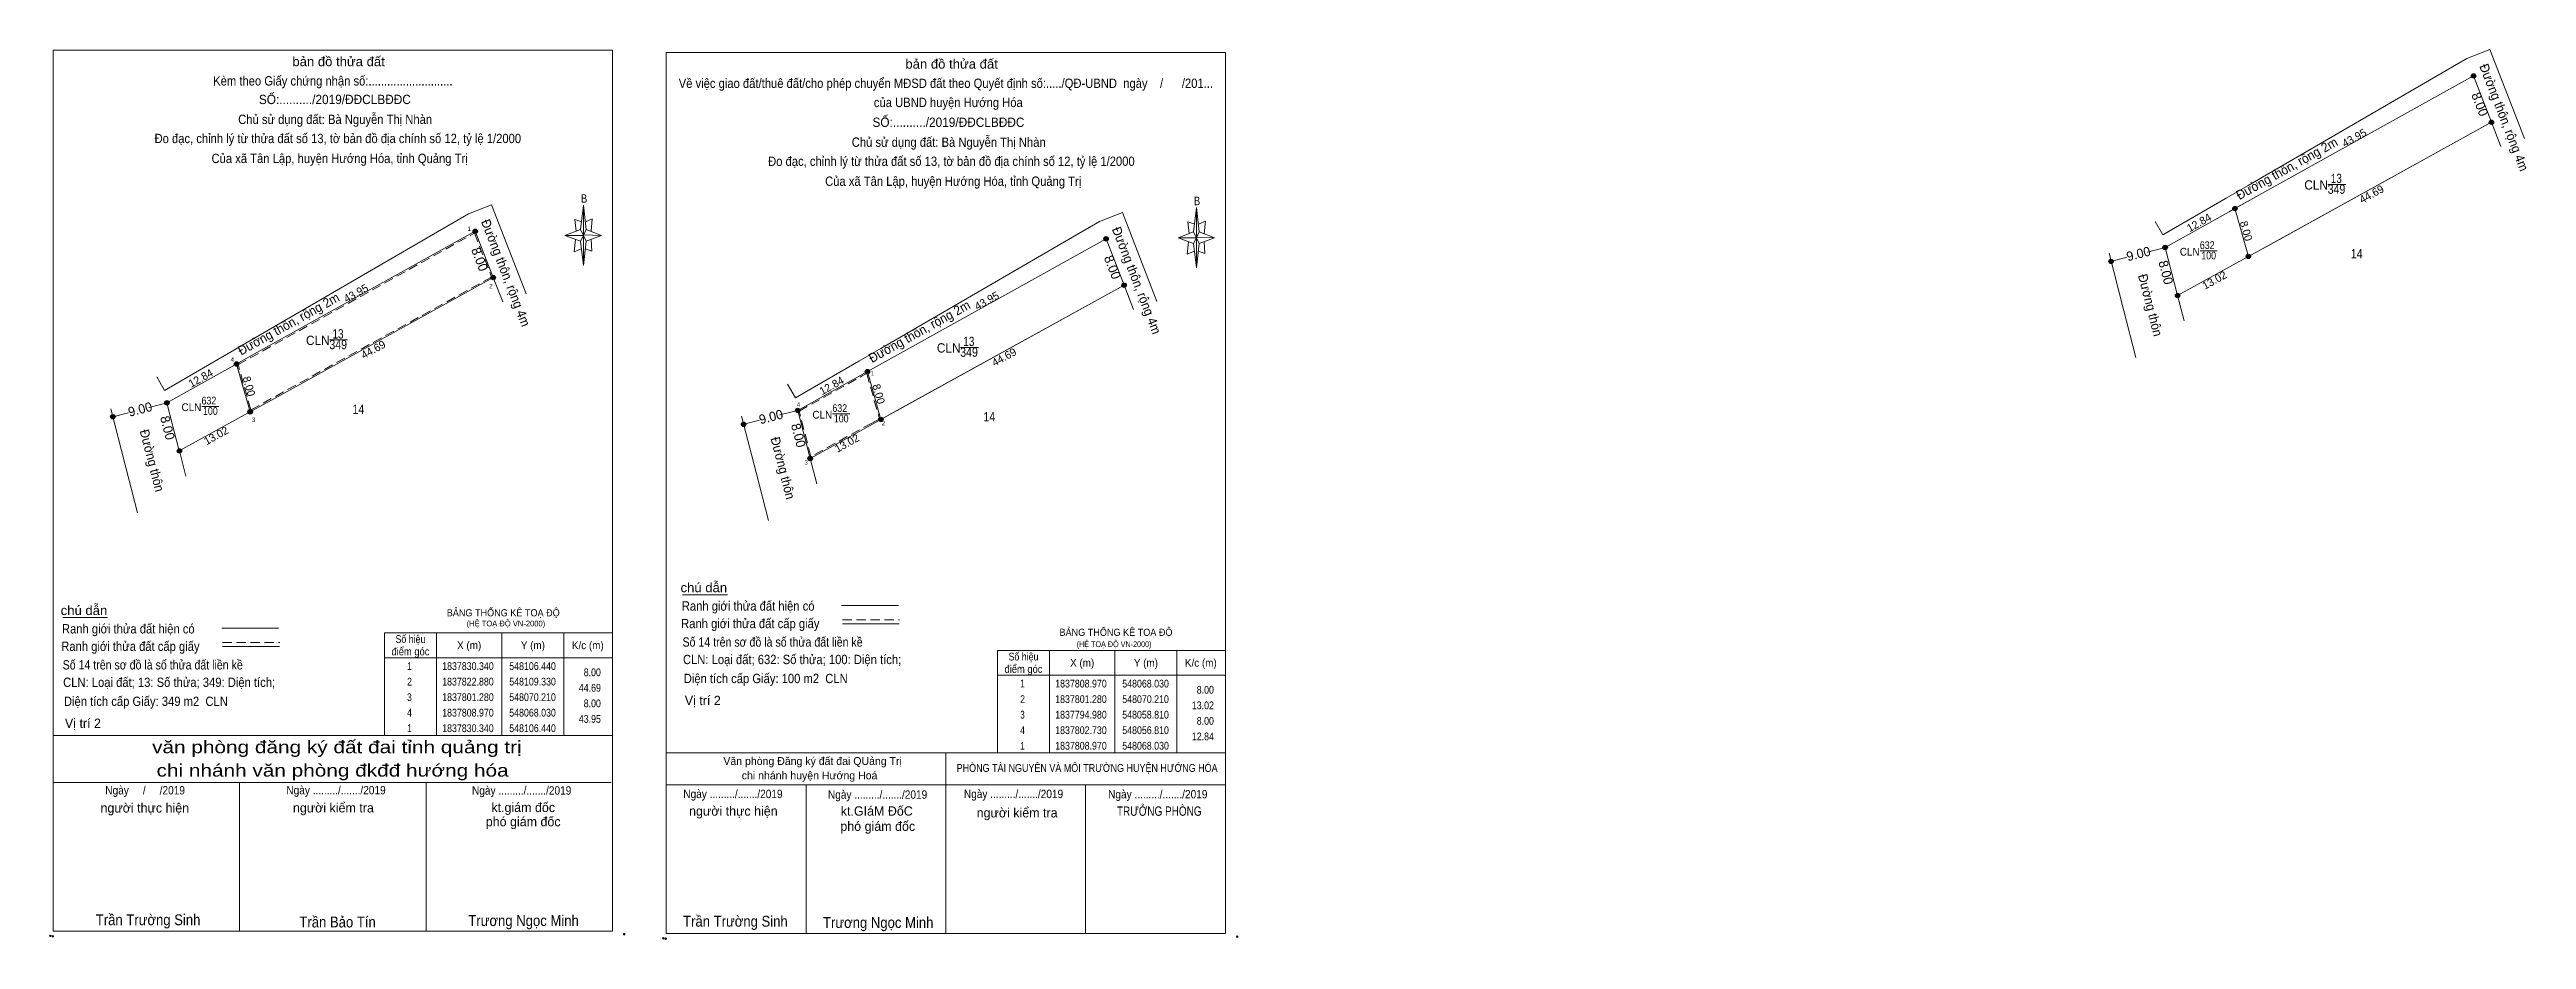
# Model space of a CAD drawing. Header units: metres. Extents: x 547716 to 548115, y 1837691 to 1837835.
import ezdxf
from ezdxf.enums import TextEntityAlignment as Align

# ---------------------------------------------------------------- set-up
doc = ezdxf.new("R2010")
doc.units = ezdxf.units.M
doc.header["$LTSCALE"] = 0.5
doc.header["$PDMODE"] = 32
doc.header["$PDSIZE"] = 0.25
doc.linetypes.add('MEDIUM_DASHED', pattern=[4.5, 3, -1.5])
for name, color, linetype, lineweight in [('1', 7, 'Continuous', 13), ('10', 7, 'Continuous', 13), ('11', 7, 'Continuous', 25), ('17', 7, 'Continuous', 13), ('27', 7, 'Continuous', 13), ('5', 7, 'Continuous', 13), ('6', 7, 'Continuous', 13), ('63', 7, 'Continuous', 13)]:
    doc.layers.add(name, color=color, linetype=linetype, lineweight=lineweight)
doc.layers.add('36', color=7, linetype='Continuous')

msp = doc.modelspace()

# ---------------------------------------------------------------- hatches: boundary and pattern name
at = {"layer": '11'}
for points in [[(548106.7901, 1837830.34, 1), (548106.0899, 1837830.34, 1)], [(548109.6801, 1837822.88, 1), (548108.9799, 1837822.88, 1)], [(548068.3836, 1837808.9738, 1), (548067.6833, 1837808.9738, 1)], [(547785.1581, 1837805.3325, 1), (547784.4579, 1837805.3325, 1)], [(547886.6941, 1837804.1126, 1), (547885.9939, 1837804.1126, 1)], [(548057.1601, 1837802.73, 1), (548056.4599, 1837802.73, 1)], [(547788.0481, 1837797.8725, 1), (547787.3479, 1837797.8725, 1)], [(548048.454, 1837800.4833, 1), (548047.7537, 1837800.4833, 1)], [(548070.5596, 1837801.2754, 1), (548069.8593, 1837801.2754, 1)], [(547889.5841, 1837796.6526, 1), (547888.8839, 1837796.6526, 1)], [(548059.1601, 1837794.98, 1), (548058.4599, 1837794.98, 1)], [(548059.1601, 1837794.98, 1), (548058.4599, 1837794.98, 1)], [(547746.7516, 1837783.9663, 1), (547746.0513, 1837783.9663, 1)], [(547848.2876, 1837782.7464, 1), (547847.5873, 1837782.7464, 1)], [(547735.5281, 1837777.7225, 1), (547734.8279, 1837777.7225, 1)], [(547726.822, 1837775.4757, 1), (547726.1217, 1837775.4757, 1)], [(547748.9276, 1837776.2679, 1), (547748.2273, 1837776.2679, 1)], [(547828.358, 1837774.2558, 1), (547827.6577, 1837774.2558, 1)], [(547837.0641, 1837776.5026, 1), (547836.3639, 1837776.5026, 1)], [(547850.4636, 1837775.048, 1), (547849.7633, 1837775.048, 1)], [(547737.5281, 1837769.9725, 1), (547736.8279, 1837769.9725, 1)], [(547737.5281, 1837769.9725, 1), (547736.8279, 1837769.9725, 1)], [(547839.0641, 1837768.7526, 1), (547838.3639, 1837768.7526, 1)], [(547839.0641, 1837768.7526, 1), (547838.3639, 1837768.7526, 1)]]:
    msp.add_hatch(color=256, dxfattribs=at).paths.add_polyline_path(points)

# ---------------------------------------------------------------- linework, layer by layer
at = {"layer": '1'}
for p, q in [((548067.09, 1837808.45), (548070.93, 1837810.59)), ((548073.64, 1837803.17), (548068.83, 1837800.51)), ((547745.45, 1837783.44), (547749.29, 1837785.58)), ((547846.99, 1837782.22), (547850.83, 1837784.36)), ((547752, 1837778.16), (547747.19, 1837775.5)), ((547853.54, 1837776.94), (547848.73, 1837774.28))]:
    msp.add_line(p, q, dxfattribs=at)
for points in [[(548106.44, 1837830.34), (548109.33, 1837822.88), (548070.21, 1837801.28), (548068.03, 1837808.97)], [(547886.34, 1837804.11), (547889.23, 1837796.65), (547850.11, 1837775.05), (547847.93, 1837782.74)]]:
    msp.add_lwpolyline(points, close=True, dxfattribs=at)
for points in [[(548070.93, 1837810.59), (548106.44, 1837830.34), (548109.33, 1837822.88), (548073.64, 1837803.17)], [(548068.83, 1837800.52), (548058.81, 1837794.98), (548056.81, 1837802.73), (548067.09, 1837808.45)], [(548068.83, 1837800.51), (548058.81, 1837794.98), (548056.81, 1837802.73), (548067.09, 1837808.45)], [(548067.09, 1837808.45), (548068.03, 1837808.97), (548070.21, 1837801.28), (548068.83, 1837800.52)], [(547749.29, 1837785.58), (547784.8, 1837805.33), (547787.69, 1837797.87), (547752, 1837778.16)], [(547850.83, 1837784.36), (547886.34, 1837804.11), (547889.23, 1837796.65), (547853.54, 1837776.94)], [(547747.19, 1837775.51), (547737.17, 1837769.97), (547735.17, 1837777.72), (547745.45, 1837783.44)], [(547747.19, 1837775.5), (547737.17, 1837769.97), (547735.17, 1837777.72), (547745.45, 1837783.44)], [(547745.45, 1837783.44), (547746.39, 1837783.96), (547748.57, 1837776.27), (547747.19, 1837775.51)], [(547848.73, 1837774.28), (547838.71, 1837768.75), (547836.71, 1837776.5), (547846.99, 1837782.22)]]:
    msp.add_lwpolyline(points, dxfattribs=at)
at = {"layer": '1', "linetype": 'MEDIUM_DASHED'}
msp.add_lwpolyline([(547784.7, 1837805.04), (547787.44, 1837797.96), (547748.69, 1837776.57), (547746.63, 1837783.86)], close=True, dxfattribs=at)
for points in [[(547848.63, 1837774.47), (547838.84, 1837769.05), (547836.94, 1837776.4), (547847.09, 1837782.05)], [(547847.09, 1837782.04), (547847.81, 1837782.44), (547849.87, 1837775.15), (547848.63, 1837774.47)]]:
    msp.add_lwpolyline(points, dxfattribs=at)
at = {"layer": '10'}
for p, q in [((548105.36, 1837833.14), (548109.07, 1837834.58)), ((548109.07, 1837834.58), (548114.63, 1837820.28)), ((548070.16, 1837812.7), (548105.36, 1837833.14)), ((548067.09, 1837808.45), (548070.93, 1837810.59)), ((547748.53, 1837787.7), (547783.73, 1837808.13)), ((547783.73, 1837808.13), (547787.44, 1837809.57)), ((547787.44, 1837809.57), (547793, 1837795.27)), ((547850.07, 1837786.48), (547885.26, 1837806.91)), ((547885.26, 1837806.91), (547888.98, 1837808.36)), ((547888.98, 1837808.36), (547894.53, 1837794.05)), ((548055.19, 1837806.92), (548056.43, 1837804.73)), ((548068.03, 1837808.97), (548070.21, 1837801.28)), ((548053.94, 1837801.99), (548053.91, 1837801.98)), ((548056.81, 1837802.73), (548053.94, 1837801.99)), ((548073.64, 1837803.17), (548068.83, 1837800.51)), ((548050.63, 1837801.14), (548048.1, 1837800.48)), ((547733.56, 1837781.92), (547734.8, 1837779.72)), ((547745.45, 1837783.44), (547749.29, 1837785.58)), ((547746.4, 1837783.97), (547748.58, 1837776.27)), ((547846.99, 1837782.22), (547850.83, 1837784.36)), ((547847.94, 1837782.75), (547850.11, 1837775.05)), ((547752, 1837778.16), (547747.19, 1837775.5)), ((547835.09, 1837780.7), (547836.33, 1837778.5)), ((547729, 1837776.13), (547726.47, 1837775.48)), ((547732.31, 1837776.98), (547732.28, 1837776.97)), ((547735.18, 1837777.72), (547732.31, 1837776.98)), ((547830.54, 1837774.91), (547828.01, 1837774.26)), ((547833.85, 1837775.76), (547833.81, 1837775.75)), ((547836.71, 1837776.5), (547833.85, 1837775.76)), ((547853.54, 1837776.94), (547848.73, 1837774.28))]:
    msp.add_line(p, q, dxfattribs=at)
for points in [[(548070.93, 1837810.59), (548106.44, 1837830.34), (548109.33, 1837822.88), (548073.64, 1837803.17)], [(548056.43, 1837804.73), (548066.64, 1837810.66), (548070.16, 1837812.7)], [(548068.83, 1837800.51), (548058.81, 1837794.98), (548056.81, 1837802.73), (548067.09, 1837808.45)], [(547850.83, 1837784.36), (547886.34, 1837804.11), (547889.23, 1837796.65), (547853.54, 1837776.94)], [(548047.77, 1837801.78), (548050.1, 1837792.73), (548052.08, 1837785.02)], [(547734.8, 1837779.72), (547745.01, 1837785.65), (547748.53, 1837787.7)], [(547836.33, 1837778.5), (547846.54, 1837784.43), (547850.07, 1837786.48)], [(547747.19, 1837775.5), (547737.17, 1837769.97), (547735.17, 1837777.72), (547745.45, 1837783.44)], [(547848.73, 1837774.28), (547838.71, 1837768.75), (547836.71, 1837776.5), (547846.99, 1837782.22)], [(547726.13, 1837776.77), (547728.46, 1837767.72), (547730.44, 1837760.01)], [(547827.67, 1837775.55), (547830, 1837766.5), (547831.98, 1837758.79)]]:
    msp.add_lwpolyline(points, dxfattribs=at)
at = {"layer": '11'}
for centre in [(548106.44, 1837830.34), (548109.33, 1837822.88), (548068.0335, 1837808.9738), (547784.808, 1837805.3325), (547886.344, 1837804.1126), (548056.81, 1837802.73), (547787.698, 1837797.8725), (548048.1039, 1837800.4833), (548070.2094, 1837801.2754), (547889.234, 1837796.6526), (548058.81, 1837794.98), (548058.81, 1837794.98), (547746.4015, 1837783.9663), (547847.9375, 1837782.7464), (547735.178, 1837777.7225), (547726.4719, 1837775.4757), (547748.5774, 1837776.2679), (547828.0079, 1837774.2558), (547836.714, 1837776.5026), (547850.1134, 1837775.048), (547737.178, 1837769.9725), (547737.178, 1837769.9725), (547838.714, 1837768.7526), (547838.714, 1837768.7526)]:
    msp.add_circle(centre, 0.3501, dxfattribs=at)
at = {"layer": '17'}
for p, q in [((547818.17, 1837746.84), (547825.41, 1837746.84)), ((547718.4, 1837743.18), (547725.64, 1837743.18))]:
    msp.add_line(p, q, dxfattribs=at)
at = {"layer": '27'}
for p, q in [((548109.33, 1837822.88), (548110.85, 1837818.96)), ((547787.7, 1837797.87), (547789.22, 1837793.96)), ((547889.23, 1837796.65), (547890.76, 1837792.74)), ((548058.81, 1837794.98), (548059.85, 1837790.91)), ((547737.18, 1837769.97), (547738.22, 1837765.9)), ((547838.71, 1837768.75), (547839.76, 1837764.68))]:
    msp.add_line(p, q, dxfattribs=at)
at = {"layer": '5'}
for p, q in [((547801.75, 1837805.63), (547802.25, 1837809.53)), ((547900.42, 1837805.25), (547900.92, 1837809.15)), ((547801.75, 1837803.73), (547799.25, 1837804.63)), ((547802.65, 1837803.73), (547802.25, 1837799.83)), ((547803.55, 1837802.13), (547802.55, 1837802.53)), ((547802.65, 1837805.63), (547805.15, 1837804.63)), ((547803.45, 1837804.03), (547803.55, 1837802.13)), ((547900.42, 1837803.35), (547897.92, 1837804.25)), ((547901.32, 1837803.35), (547900.92, 1837799.45)), ((547902.22, 1837801.75), (547901.22, 1837802.15)), ((547901.32, 1837805.25), (547903.82, 1837804.25)), ((547902.12, 1837803.65), (547902.22, 1837801.75)), ((547716.88, 1837724.19), (547806.88, 1837724.19)), ((547860.55, 1837692.31), (547860.55, 1837721.37)), ((547716.88, 1837716.59), (547806.68, 1837716.59)), ((547716.88, 1837716.59), (547806.68, 1837716.59)), ((547716.88, 1837716.59), (547806.68, 1837716.59)), ((547746.88, 1837692.69), (547746.88, 1837716.59)), ((547776.88, 1837692.69), (547776.88, 1837716.59)), ((547815.55, 1837716.21), (547905.55, 1837716.21)), ((547815.55, 1837716.21), (547905.35, 1837716.21)), ((547815.55, 1837716.21), (547905.35, 1837716.21)), ((547815.55, 1837692.31), (547815.55, 1837716.21)), ((547838.05, 1837692.31), (547838.05, 1837716.21)), ((547883.05, 1837692.31), (547883.05, 1837716.21))]:
    msp.add_line(p, q, dxfattribs=at)
for points in [[(547716.88, 1837834.49), (547806.88, 1837834.49), (547806.88, 1837692.69), (547716.88, 1837692.69)], [(547815.55, 1837834.11), (547905.55, 1837834.11), (547905.55, 1837692.31), (547815.55, 1837692.31)], [(547802.25, 1837809.53), (547802.65, 1837805.63), (547802.25, 1837804.63)], [(547900.92, 1837809.15), (547901.32, 1837805.25), (547900.92, 1837804.25)], [(547802.25, 1837804.63), (547799.25, 1837804.63), (547801.75, 1837805.63), (547802.65, 1837803.73), (547805.15, 1837804.63), (547802.25, 1837804.73)], [(547802.25, 1837804.63), (547802.25, 1837799.83), (547801.75, 1837803.73)], [(547900.92, 1837804.25), (547897.92, 1837804.25), (547900.42, 1837805.25), (547901.32, 1837803.35), (547903.82, 1837804.25), (547900.92, 1837804.35)], [(547900.92, 1837804.25), (547900.92, 1837799.45), (547900.42, 1837803.35)]]:
    msp.add_lwpolyline(points, close=True, dxfattribs=at)
for points in [[(547801.95, 1837806.83), (547800.85, 1837807.23), (547801.05, 1837805.33)], [(547802.55, 1837806.83), (547803.65, 1837807.33), (547803.45, 1837805.33)], [(547900.62, 1837806.45), (547899.52, 1837806.85), (547899.72, 1837804.95)], [(547901.22, 1837806.45), (547902.32, 1837806.95), (547902.12, 1837804.95)], [(547802.25, 1837804.63), (547801.75, 1837805.63), (547799.25, 1837804.63)], [(547800.95, 1837804.03), (547800.75, 1837802.03), (547801.85, 1837802.53)], [(547802.25, 1837804.63), (547802.65, 1837803.73), (547805.15, 1837804.63)], [(547900.92, 1837804.25), (547900.42, 1837805.25), (547897.92, 1837804.25)], [(547899.62, 1837803.65), (547899.42, 1837801.65), (547900.52, 1837802.15)], [(547900.92, 1837804.25), (547901.32, 1837803.35), (547903.82, 1837804.25)], [(547806.88, 1837692.69), (547716.88, 1837692.69), (547716.88, 1837716.59)], [(547905.55, 1837692.31), (547815.55, 1837692.31), (547815.55, 1837716.21)]]:
    msp.add_lwpolyline(points, dxfattribs=at)
for p in [(547716.41, 1837691.92), (547716.81, 1837691.85), (547815.08, 1837691.54), (547815.48, 1837691.47)]:
    msp.add_point(p, dxfattribs=at)
at = {"layer": '6'}
for p, q in [((547843.77, 1837745.1), (547852.91, 1837745.1)), ((547843.91, 1837742.17), (547853.05, 1837742.17)), ((547744, 1837741.44), (547753.14, 1837741.44)), ((547744.14, 1837738.51), (547753.28, 1837738.51)), ((547815.55, 1837721.37), (547905.55, 1837721.37))]:
    msp.add_line(p, q, dxfattribs=at)
at = {"layer": '6', "linetype": 'MEDIUM_DASHED'}
for p, q in [((547843.91, 1837742.79), (547853.11, 1837742.79)), ((547744.14, 1837739.13), (547753.34, 1837739.13))]:
    msp.add_line(p, q, dxfattribs=at)
at = {"layer": '6'}
for p in [(547808.78, 1837692.19), (547907.45, 1837691.81)]:
    msp.add_point(p, dxfattribs=at)
at = {"layer": '63'}
for p, q in [((548083, 1837812.86), (548085.89, 1837812.86)), ((548062.43, 1837802.16), (548065.2, 1837802.16)), ((547761.36, 1837787.85), (547764.25, 1837787.85)), ((547862.9, 1837786.63), (547865.79, 1837786.63)), ((547740.79, 1837777.15), (547743.56, 1837777.15)), ((547842.33, 1837775.93), (547845.1, 1837775.93)), ((547778.58, 1837740.69), (547778.58, 1837724.19)), ((547789.08, 1837740.69), (547789.08, 1837724.19)), ((547799.08, 1837740.69), (547799.08, 1837724.19)), ((547770.18, 1837736.69), (547806.88, 1837736.69)), ((547877.25, 1837737.87), (547877.25, 1837721.37)), ((547887.75, 1837737.87), (547887.75, 1837721.37)), ((547897.75, 1837737.87), (547897.75, 1837721.37)), ((547868.85, 1837733.87), (547905.55, 1837733.87))]:
    msp.add_line(p, q, dxfattribs=at)
for points in [[(547770.18, 1837740.69), (547806.88, 1837740.69), (547806.88, 1837724.19), (547770.18, 1837724.19)], [(547868.85, 1837737.87), (547905.55, 1837737.87), (547905.55, 1837721.37), (547868.85, 1837721.37)]]:
    msp.add_lwpolyline(points, close=True, dxfattribs=at)

# ---------------------------------------------------------------- texts
at = {"layer": '1'}
for s, height, width, p in [('13', 1.5, 0.8, (548084.355, 1837813.09)), ('CLN', 1.5, 0.95, (548081.11, 1837812.04)), ('349', 1.5, 0.85, (548084.385, 1837811.36)), ('1', 0.7, 0.85, (547783.84, 1837805.39)), ('CLN', 1.25, 0.95, (548060.765, 1837801.41)), ('632', 1.25, 0.85, (548063.575, 1837802.47)), ('100', 1.25, 0.85, (548063.81, 1837800.8)), ('2', 0.7, 0.9, (547787.33, 1837796.15)), ('CLN', 1.5, 0.95, (547759.47, 1837787.02)), ('349', 1.5, 0.85, (547762.745, 1837786.34)), ('13', 1.5, 0.8, (547762.715, 1837788.07)), ('CLN', 1.5, 0.95, (547861.01, 1837785.81)), ('349', 1.5, 0.85, (547864.285, 1837785.13)), ('13', 1.5, 0.8, (547864.255, 1837786.86)), ('4', 0.7, 0.9, (547745.705, 1837784.32)), ('1', 0.7, 0.85, (547848.73, 1837782.12)), ('632', 1.25, 0.85, (547741.935, 1837777.45)), ('CLN', 1.25, 0.95, (547739.125, 1837776.39)), ('100', 1.25, 0.85, (547742.17, 1837775.78)), ('3', 0.7, 0.9, (547749.135, 1837774.64)), ('4', 0.7, 0.9, (547836.845, 1837777.1)), ('CLN', 1.25, 0.95, (547840.665, 1837775.18)), ('632', 1.25, 0.85, (547843.475, 1837776.24)), ('100', 1.25, 0.85, (547843.71, 1837774.57)), ('2', 0.7, 0.9, (547850.51, 1837774.1)), ('3', 0.7, 0.9, (547838.065, 1837767.76)), ('BẢNG THỐNG KÊ TOẠ ĐỘ ', 1.15, 0.95, (547888.14, 1837740.21)), ('(HỆ TOẠ ĐỘ VN-2000)', 0.9335, 0.9, (547887.63, 1837738.4))]:
    msp.add_text(s, height=height, dxfattribs=dict(at, width=width)).set_placement(p, align=Align.CENTER)
for s, height, width, p in [('BẢNG THỐNG KÊ TOẠ ĐỘ ', 1.15, 0.95, (547780.22, 1837743.35)), ('(HỆ TOẠ ĐỘ VN-2000)', 0.93, 0.9, (547783.42, 1837741.73))]:
    msp.add_text(s, height=height, dxfattribs=dict(at, width=width)).set_placement(p)
at = {"layer": '10', "width": 0.95}
for s, rotation, p in [('Đường thôn, rộng 4m', 291.176, (548107.35, 1837831.92)), ('Đường thôn, rộng 2m', 29.088, (548068.76, 1837810.33)), ('Đường thôn, rộng 4m', 291.176, (547785.71, 1837806.9)), ('Đường thôn, rộng 4m', 291.176, (547887.25, 1837805.69)), ('Đường thôn', 284.438, (548052.42, 1837798.23)), ('Đường thôn, rộng 2m', 29.088, (547747.12, 1837785.31)), ('Đường thôn, rộng 2m', 29.088, (547848.66, 1837784.1)), ('Đường thôn', 284.438, (547730.78, 1837773.21)), ('Đường thôn', 284.438, (547832.32, 1837772))]:
    msp.add_text(s, height=1.5, rotation=rotation, dxfattribs=at).set_placement(p)
at = {"layer": '10'}
for p in [(548050.8, 1837800.49), (547729.16, 1837775.47), (547830.7, 1837774.26)]:
    msp.add_text('9.00', height=1.5, rotation=14.47, dxfattribs=at).set_placement(p)
at = {"layer": '36', "width": 0.85}
for p in [(548087.64, 1837800.96), (547766, 1837775.94), (547867.54, 1837774.73)]:
    msp.add_text('14', height=1.5, dxfattribs=at).set_placement(p, align=Align.CENTER)
at = {"layer": '5'}
for s, height, width, p in [('Kèm theo Giấy chứng nhận số:...........................', 1.5, 0.9, (547761.89, 1837828.79)), ('bản đồ thửa đất', 1.5, 1.05, (547762.81, 1837831.9)), ('Về việc giao đất/thuê đất/cho phép chuyển MĐSD đất theo Quyết định số:...../QĐ-UBND  ngày    /      /201...', 1.5, 0.9, (547860.555, 1837828.4)), ('bản đồ thửa đất', 1.5, 1.05, (547861.48, 1837831.51)), ('SỐ:........../2019/ĐĐCLBĐĐC', 1.5, 0.95, (547762.21, 1837825.8)), ('của UBND huyện Hướng Hóa', 1.5, 0.9, (547860.95, 1837825.32)), ('Chủ sử dụng đất: Bà Nguyễn Thị Nhàn', 1.5, 0.9, (547762.255, 1837822.59)), ('SỐ:........../2019/ĐĐCLBĐĐC', 1.5, 0.95, (547860.97, 1837822.13)), ('Đo đạc, chỉnh lý từ thửa đất số 13, tờ bản đồ địa chính số 12, tỷ lệ 1/2000', 1.5, 0.9, (547762.685, 1837819.52)), ('Của xã Tân Lập, huyện Hướng Hóa, tỉnh Quảng Trị', 1.5, 0.9, (547762.975, 1837816.31)), ('Chủ sử dụng đất: Bà Nguyễn Thị Nhàn', 1.5, 0.9, (547861.015, 1837818.92)), ('Đo đạc, chỉnh lý từ thửa đất số 13, tờ bản đồ địa chính số 12, tỷ lệ 1/2000', 1.5, 0.9, (547861.445, 1837815.85)), ('Của xã Tân Lập, huyện Hướng Hóa, tỉnh Quảng Trị', 1.5, 0.9, (547861.735, 1837812.64)), ('B', 1.378, 0.8, (547802.32, 1837809.92)), ('B', 1.378, 0.8, (547900.99, 1837809.53)), ('văn phòng đăng ký đất đai tỉnh quảng trị', 2, 1.25, (547762.535, 1837721.32)), ('chi nhánh văn phòng đkđđ hướng hóa', 2, 1.25, (547761.845, 1837717.56)), ('Ngày     /     /2019', 1.35, 0.9, (547731.67, 1837714.69)), ('Ngày ........./......./2019', 1.35, 0.9, (547762.395, 1837714.7)), ('Ngày ........./......./2019', 1.35, 0.9, (547792.275, 1837714.65)), ('Ngày ........./......./2019', 1.35, 0.9, (547826.285, 1837714.1)), ('Ngày ........./......./2019', 1.35, 0.9, (547849.565, 1837713.99)), ('Ngày ........./......./2019', 1.35, 0.9, (547871.445, 1837714.1)), ('Ngày ........./......./2019', 1.35, 0.9, (547894.665, 1837714.05)), ('TRƯỞNG PHÒNG', 1.5, 0.8, (547894.905, 1837711.25)), ('Trần Trường Sinh', 1.75, 0.9, (547732.15, 1837693.64)), ('Trần Bảo Tín', 1.75, 0.9, (547762.65, 1837693.28)), ('Trương Ngọc Minh', 1.75, 0.9, (547792.585, 1837693.51)), ('Trần Trường Sinh', 1.75, 0.9, (547826.68, 1837693.4)), ('Trương Ngọc Minh', 1.75, 0.9, (547849.665, 1837693.2))]:
    msp.add_text(s, height=height, dxfattribs=dict(at, width=width)).set_placement(p, align=Align.CENTER)
for s, p in [('người thực hiện', (547731.62, 1837711.77)), ('người kiểm tra', (547761.975, 1837711.79)), ('phó giám đốc', (547792.52, 1837709.56)), ('kt.giám đốc', (547792.525, 1837711.85)), ('người thực hiện', (547826.35, 1837711.27)), ('phó giám đốc', (547849.59, 1837708.82)), ('kt.GIáM ĐốC', (547849.435, 1837711.27)), ('người kiểm tra', (547872.025, 1837710.99))]:
    msp.add_text(s, height=1.5, dxfattribs=at).set_placement(p, align=Align.CENTER)
at = {"layer": '6'}
for s, width, p in [('chú dẫn', 1.05, (547817.85, 1837747.23)), ('chú dẫn', 1.05, (547718.08, 1837743.56)), ('Ranh giới thửa đất hiện có ', 0.9, (547718.28, 1837740.6)), ('Ranh giới thửa đất cấp giấy', 0.9, (547817.94, 1837741.45)), ('Ranh giới thửa đất hiện có ', 0.9, (547818.05, 1837744.27)), ('Ranh giới thửa đất cấp giấy', 0.9, (547718.17, 1837737.78)), ('Số 14 trên sơ đồ là số thửa đất liền kề', 0.85, (547818.17, 1837738.47)), ('Số 14 trên sơ đồ là số thửa đất liền kề', 0.85, (547718.4, 1837734.8)), ('CLN: Loại đất; 632: Số thửa; 100: Diện tích;', 0.9, (547818.24, 1837735.66)), ('Diện tích cấp Giấy: 100 m2  CLN', 0.9, (547818.37, 1837732.6)), ('CLN: Loại đất; 13: Số thửa; 349: Diện tích;', 0.9, (547718.47, 1837731.99)), ('Diện tích cấp Giấy: 349 m2  CLN', 0.9, (547718.6, 1837728.93))]:
    msp.add_text(s, height=1.5, dxfattribs=dict(at, width=width)).set_placement(p)
for p in [(547818.53, 1837729.06), (547718.76, 1837725.39)]:
    msp.add_text('Vị trí 2', height=1.5, dxfattribs=at).set_placement(p)
for s, p in [(' Văn phòng Đăng ký đất đai QUảng Trị', (547838.87, 1837719.43)), ('chi nhánh huyện Hướng Hoá', (547838.62, 1837717.11))]:
    msp.add_text(s, height=1.267, dxfattribs=at).set_placement(p, align=Align.CENTER)
at = {"layer": '6', "width": 0.85}
msp.add_text('PHÒNG TÀI NGUYÊN VÀ MÔI TRƯỜNG HUYỆN HƯỚNG HÓA', height=1.27, dxfattribs=at).set_placement((547883.295, 1837718.31), align=Align.CENTER)
at = {"layer": '63'}
for s, height, rotation, p in [('8.00', 1.5, 291.176, (548106.7663, 1837825.5009)), ('43.95', 1.25, 29.09, (548087.5461, 1837819.8283)), ('44.69', 1.25, 28.905, (548090.3329, 1837810.7596)), ('12.84', 1.25, 29.081, (548062.5612, 1837806.1718)), ('8.00', 1.25, 285.827, (548069.2422, 1837805.2055)), ('8.00', 1.5, 291.176, (547784.8163, 1837800.5509)), ('8.00', 1.5, 291.176, (547886.6663, 1837799.2709)), ('8.00', 1.5, 284.47, (548056.2016, 1837798.5224)), ('13.02', 1.25, 28.926, (548065.0377, 1837796.9132)), ('43.95', 1.25, 29.09, (547765.9061, 1837794.8083)), ('43.95', 1.25, 29.09, (547867.4461, 1837793.5983)), ('44.69', 1.25, 28.905, (547768.6929, 1837785.7396)), ('44.69', 1.25, 28.905, (547870.2329, 1837784.5296)), ('12.84', 1.25, 29.081, (547740.9212, 1837781.1518)), ('8.00', 1.25, 285.827, (547747.7922, 1837780.2155)), ('12.84', 1.25, 29.081, (547842.4612, 1837779.9418)), ('8.00', 1.25, 285.827, (547849.1422, 1837778.9755)), ('8.00', 1.5, 284.47, (547734.5616, 1837773.5024)), ('8.00', 1.5, 284.47, (547836.1016, 1837772.2924)), ('13.02', 1.25, 28.926, (547743.3977, 1837771.8932)), ('13.02', 1.25, 28.926, (547844.9377, 1837770.6832))]:
    msp.add_text(s, height=height, rotation=rotation, dxfattribs=at).set_placement(p, align=Align.CENTER)
for s, width, p in [('điểm góc', 0.9, (547774.38, 1837737.07)), ('Số hiệu', 0.85, (547774.38, 1837739.07)), ('X (m)', 0.95, (547783.83, 1837738.07)), ('Y (m)', 0.95, (547794.085, 1837738.07)), ('K/c (m)', 0.95, (547802.925, 1837738.07)), (' 1', 0.75, (547774.03, 1837734.72)), ('1837830.340', 0.85, (547783.63, 1837734.72)), ('548106.440', 0.85, (547794.03, 1837734.72)), ('điểm góc', 0.9, (547873.05, 1837734.25)), ('Số hiệu', 0.85, (547873.05, 1837736.25)), ('X (m)', 0.95, (547882.5, 1837735.25)), ('Y (m)', 0.95, (547892.755, 1837735.25)), ('K/c (m)', 0.95, (547901.595, 1837735.25)), (' 3', 0.8, (547774.025, 1837729.72)), (' 2', 0.85, (547774.035, 1837732.22)), ('1837822.880', 0.85, (547783.63, 1837732.22)), ('1837801.280', 0.85, (547783.63, 1837729.72)), ('548109.330', 0.85, (547794.03, 1837732.22)), ('548070.210', 0.85, (547794.03, 1837729.72)), (' 2', 0.85, (547872.705, 1837729.4)), (' 1', 0.75, (547872.7, 1837731.9)), ('1837808.970', 0.85, (547882.3, 1837731.9)), ('1837801.280', 0.85, (547882.3, 1837729.4)), ('548068.030', 0.85, (547892.7, 1837731.9)), ('548070.210', 0.85, (547892.7, 1837729.4)), (' 4', 0.85, (547774.03, 1837727.22)), ('1837808.970', 0.85, (547783.63, 1837727.22)), ('548068.030', 0.85, (547794.03, 1837727.22)), (' 3', 0.8, (547872.695, 1837726.9)), ('1837794.980', 0.85, (547882.3, 1837726.9)), ('548058.810', 0.85, (547892.7, 1837726.9)), (' 1', 0.75, (547774.03, 1837724.72)), ('1837830.340', 0.85, (547783.63, 1837724.72)), ('548106.440', 0.85, (547794.03, 1837724.72)), (' 4', 0.85, (547872.7, 1837724.4)), (' 1', 0.75, (547872.7, 1837721.9)), ('1837802.730', 0.85, (547882.3, 1837724.4)), ('1837808.970', 0.85, (547882.3, 1837721.9)), ('548056.810', 0.85, (547892.7, 1837724.4)), ('548068.030', 0.85, (547892.7, 1837721.9))]:
    msp.add_text(s, height=1.25, dxfattribs=dict(at, width=width)).set_placement(p, align=Align.CENTER)
at = {"layer": '63', "width": 0.85}
for s, p in [('8.00', (547805.03, 1837733.72)), ('44.69', (547805.03, 1837731.22)), ('8.00', (547903.7, 1837730.9)), ('43.95', (547805.03, 1837726.22)), ('8.00', (547805.03, 1837728.72)), ('13.02', (547903.7, 1837728.4)), ('8.00', (547903.7, 1837725.9)), ('12.84', (547903.7, 1837723.4))]:
    msp.add_text(s, height=1.25, dxfattribs=at).set_placement(p, align=Align.RIGHT)

doc.saveas('drawing.dxf')
